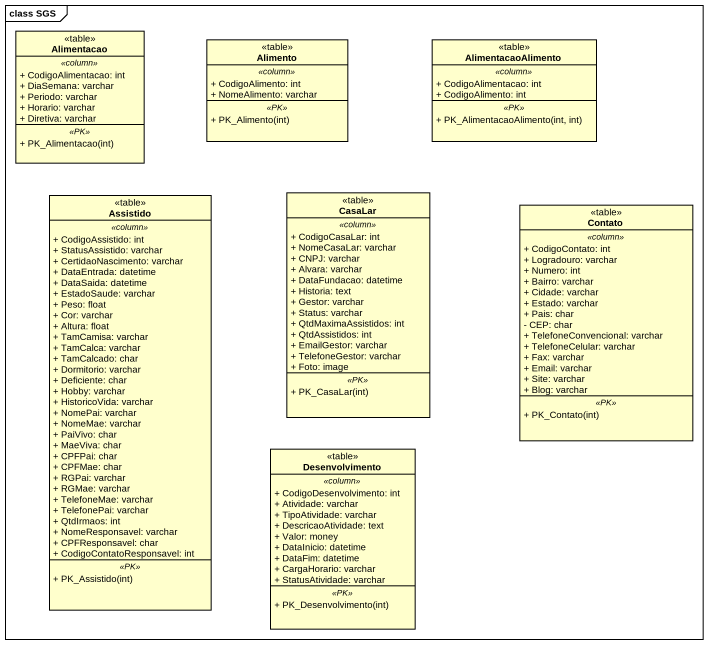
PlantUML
@startuml
mainframe class SGS
hide circle
hide empty members
skinparam classAttributeIconSize 0
class Alimentacao <<table>> {
  .. <<column>> ..
  + CodigoAlimentacao: int
  + DiaSemana: varchar
  + Periodo: varchar
  + Horario: varchar
  + Diretiva: varchar
  .. <<PK>> ..
  + PK_Alimentacao(int)
}
class Alimento <<table>> {
  .. <<column>> ..
  + CodigoAlimento: int
  + NomeAlimento: varchar
  .. <<PK>> ..
  + PK_Alimento(int)
}
class AlimentacaoAlimento <<table>> {
  .. <<column>> ..
  + CodigoAlimentacao: int
  + CodigoAlimento: int
  .. <<PK>> ..
  + PK_AlimentacaoAlimento(int, int)
}
class Assistido <<table>> {
  .. <<column>> ..
  + CodigoAssistido: int
  + StatusAssistido: varchar
  + CertidaoNascimento: varchar
  + DataEntrada: datetime
  + DataSaida: datetime
  + EstadoSaude: varchar
  + Peso: float
  + Cor: varchar
  + Altura: float
  + TamCamisa: varchar
  + TamCalca: varchar
  + TamCalcado: char
  + Dormitorio: varchar
  + Deficiente: char
  + Hobby: varchar
  + HistoricoVida: varchar
  + NomePai: varchar
  + NomeMae: varchar
  + PaiVivo: char
  + MaeViva: char
  + CPFPai: char
  + CPFMae: char
  + RGPai: varchar
  + RGMae: varchar
  + TelefoneMae: varchar
  + TelefonePai: varchar
  + QtdIrmaos: int
  + NomeResponsavel: varchar
  + CPFResponsavel: char
  + CodigoContatoResponsavel: int
  .. <<PK>> ..
  + PK_Assistido(int)
}
class CasaLar <<table>> {
  .. <<column>> ..
  + CodigoCasaLar: int
  + NomeCasaLar: varchar
  + CNPJ: varchar
  + Alvara: varchar
  + DataFundacao: datetime
  + Historia: text
  + Gestor: varchar
  + Status: varchar
  + QtdMaximaAssistidos: int
  + QtdAssistidos: int
  + EmailGestor: varchar
  + TelefoneGestor: varchar
  + Foto: image
  .. <<PK>> ..
  + PK_CasaLar(int)
}
class Contato <<table>> {
  .. <<column>> ..
  + CodigoContato: int
  + Logradouro: varchar
  + Numero: int
  + Bairro: varchar
  + Cidade: varchar
  + Estado: varchar
  + Pais: char
  - CEP: char
  + TelefoneConvencional: varchar
  + TelefoneCelular: varchar
  + Fax: varchar
  + Email: varchar
  + Site: varchar
  + Blog: varchar
  .. <<PK>> ..
  + PK_Contato(int)
}
class Desenvolvimento <<table>> {
  .. <<column>> ..
  + CodigoDesenvolvimento: int
  + Atividade: varchar
  + TipoAtividade: varchar
  + DescricaoAtividade: text
  + Valor: money
  + DataInicio: datetime
  + DataFim: datetime
  + CargaHorario: varchar
  + StatusAtividade: varchar
  .. <<PK>> ..
  + PK_Desenvolvimento(int)
}
@enduml
